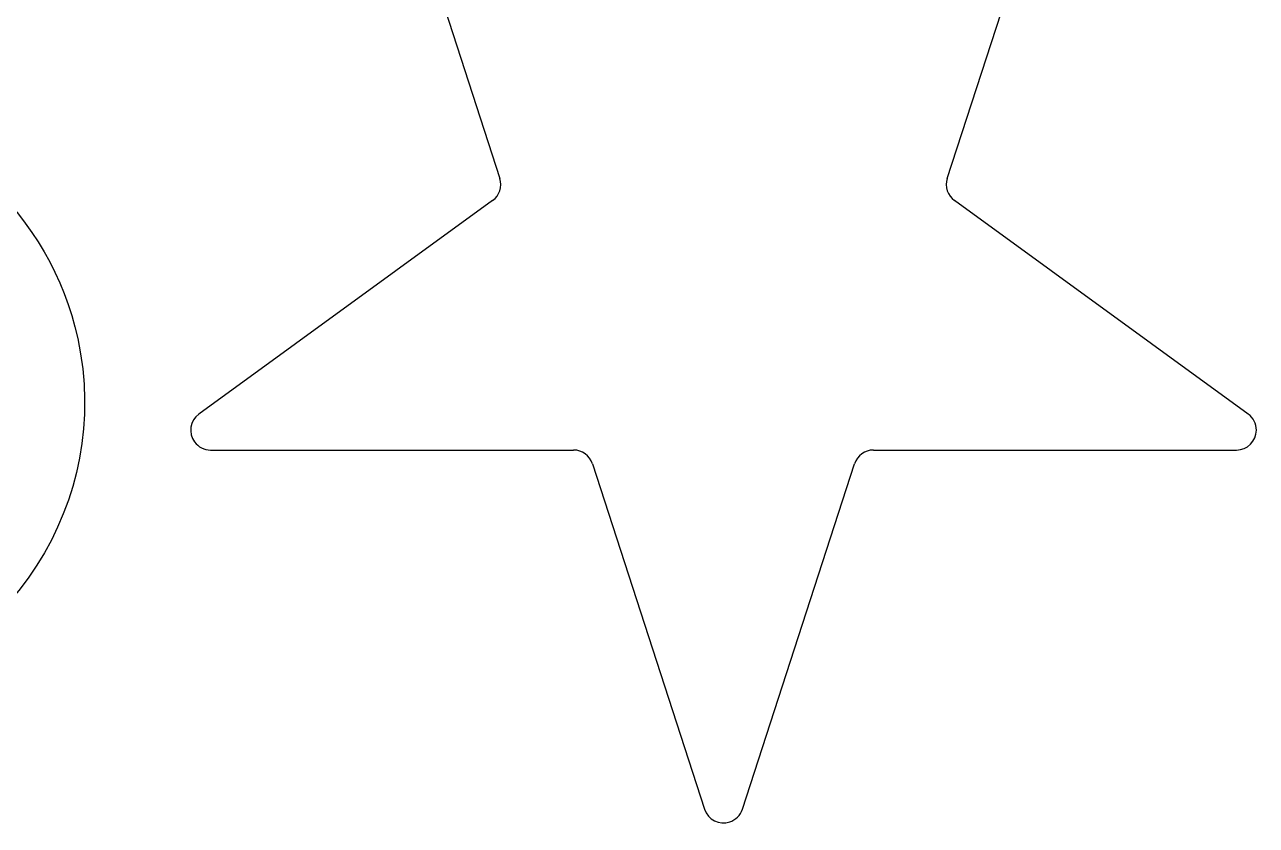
# Model space of a CAD drawing. Extents: x 10 to 579, y 44 to 800.
# Drawn here: x 305.1 to 366.5, y 148.6 to 188.5 of the extents above; entities that cross this region are included whole.
import ezdxf

# ---------------------------------------------------------------- set-up
doc = ezdxf.new("R2010")
doc.units = 0
doc.header["$MEASUREMENT"] = 0
doc.layers.get('0').update_dxf_attribs({"lineweight": 0})

# ---------------------------------------------------------------- blocks, each defined once
blk = doc.blocks.new('Block_4')
at = {"color": 18, "lineweight": 25, "true_color": 0x000000}
for p, q in [((322.292, 200.945), (328.825, 180.841)), ((351.127, 180.841), (357.659, 200.945)), ((328.465, 179.734), (313.829, 169.101)), ((366.122, 169.101), (351.486, 179.734)), ((314.411, 167.31), (332.502, 167.31)), ((347.449, 167.31), (365.541, 167.31)), ((333.444, 166.626), (339.034, 149.42)), ((340.917, 149.42), (346.508, 166.626))]:
    blk.add_line(p, q, dxfattribs=at)
for points, knots in [([(280.16, 206.954), (279.374, 205.601), (278.805, 204.133), (278.473, 202.604), (278.38, 205.606), (275.871, 207.965), (272.868, 207.872), (269.996, 207.783), (267.689, 205.476), (267.6, 202.604), (267.268, 204.133), (266.699, 205.601), (265.913, 206.954), (265.913, 206.954), (265.852, 207.059), (265.852, 207.059), (261.633, 214.189), (252.434, 216.549), (245.304, 212.331), (238.174, 208.113), (235.813, 198.913), (240.032, 191.783), (242.38, 187.814), (246.424, 185.145), (250.998, 184.548), (242.783, 183.474), (236.994, 175.945), (238.068, 167.73), (239.142, 159.516), (246.671, 153.727), (254.885, 154.801), (261.163, 155.621), (266.25, 160.294), (267.598, 166.48), (267.573, 163.476), (269.988, 161.021), (272.992, 160.997), (275.996, 160.972), (278.451, 163.387), (278.475, 166.391), (278.476, 166.421), (278.476, 166.45), (278.475, 166.48), (280.239, 158.386), (288.231, 153.254), (296.325, 155.018), (304.42, 156.782), (309.551, 164.774), (307.787, 172.868), (306.439, 179.054), (301.353, 183.727), (295.075, 184.548), (303.29, 185.621), (309.078, 193.15), (308.005, 201.365), (306.931, 209.579), (299.402, 215.368), (291.188, 214.295), (286.614, 213.697), (282.57, 211.028), (280.221, 207.059), (280.221, 207.059), (280.16, 206.954), (280.16, 206.954)], [0, 0, 0, 0, 1, 1, 1, 2, 2, 2, 3, 3, 3, 4, 4, 4, 5, 5, 5, 6, 6, 6, 7, 7, 7, 8, 8, 8, 9, 9, 9, 10, 10, 10, 11, 11, 11, 12, 12, 12, 13, 13, 13, 14, 14, 14, 15, 15, 15, 16, 16, 16, 17, 17, 17, 18, 18, 18, 19, 19, 19, 20, 20, 20, 21, 21, 21, 21]), ([(313.829, 169.101), (313.386, 168.779), (313.288, 168.16), (313.61, 167.718), (313.796, 167.461), (314.094, 167.31), (314.411, 167.31)], [0, 0, 0, 0, 1, 1, 1, 2, 2, 2, 2]), ([(365.541, 167.31), (366.087, 167.31), (366.531, 167.753), (366.531, 168.3), (366.531, 168.617), (366.379, 168.914), (366.122, 169.101)], [0, 0, 0, 0, 1, 1, 1, 2, 2, 2, 2]), ([(339.034, 149.42), (339.203, 148.9), (339.762, 148.615), (340.282, 148.784), (340.583, 148.882), (340.819, 149.118), (340.917, 149.42)], [0, 0, 0, 0, 1, 1, 1, 2, 2, 2, 2])]:
    blk.add_open_spline(points, degree=3, knots=knots, dxfattribs=at)
for points in [[(328.465, 179.734), (328.812, 179.986), (328.957, 180.433), (328.825, 180.841)], [(351.127, 180.841), (350.994, 180.433), (351.139, 179.986), (351.486, 179.734)], [(333.444, 166.626), (333.311, 167.033), (332.931, 167.31), (332.502, 167.31)], [(347.449, 167.31), (347.02, 167.31), (346.64, 167.033), (346.508, 166.626)]]:
    blk.add_open_spline(points, degree=3, dxfattribs=at)

msp = doc.modelspace()

# ---------------------------------------------------------------- block references
msp.add_blockref('Block_4', (0, 0))

doc.saveas('drawing.dxf')
